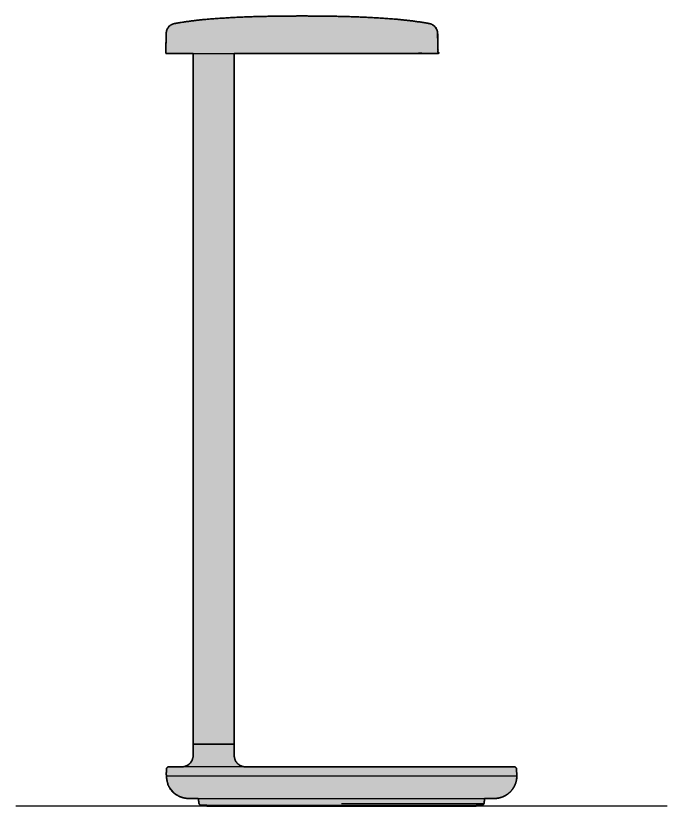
# Model space of a CAD drawing. Header units: millimetres. Extents: x 0 to 691, y -314 to 349.
# Drawn here: x 403.5 to 691.4, y 0 to 349.1 of the extents above; entities that cross this region are included whole.
import ezdxf

# ---------------------------------------------------------------- set-up
doc = ezdxf.new("R2010")
doc.units = ezdxf.units.MM
doc.layers.add('Blocks', color=7, linetype='Continuous')
doc.layers.add('Blocks$Fill', color=7, linetype='Continuous', true_color=0xffffff)
for name, color, linetype, lineweight, true_color in [('Blocks$Inner', 7, 'Continuous', 25, 0x007f00), ('Blocks$Outline', 7, 'Continuous', 35, 0xff3f3f), ('Groud', 7, 'Continuous', 25, 0x243775)]:
    doc.layers.add(name, color=color, linetype=linetype, lineweight=lineweight, true_color=true_color)

# ---------------------------------------------------------------- blocks, each defined once
blk = doc.blocks.new('Oblique Table Lamp Side')
at = {"layer": 'Blocks$Fill'}
blk.add_hatch(color=256, dxfattribs=at).paths.add_polyline_path([(186.46, 341.3), (186.45, 341.39), (186.45, 341.48), (186.44, 341.58), (186.44, 341.67), (186.43, 341.76), (186.41, 341.85), (186.4, 341.94), (186.38, 342.03), (186.37, 342.13), (186.35, 342.22), (186.32, 342.31), (186.3, 342.4), (186.27, 342.5), (186.25, 342.59), (186.22, 342.68), (186.18, 342.77), (186.15, 342.87), (186.11, 342.96), (186.07, 343.05), (186.03, 343.14), (185.99, 343.23), (185.94, 343.31), (185.9, 343.4), (185.85, 343.49), (185.8, 343.58), (185.74, 343.66), (185.69, 343.74), (185.63, 343.83), (185.57, 343.91), (185.51, 343.99), (185.45, 344.07), (185.38, 344.14), (185.32, 344.22), (185.25, 344.3), (185.18, 344.37), (185.11, 344.44), (185.04, 344.51), (184.96, 344.58), (184.89, 344.64), (184.81, 344.71), (184.73, 344.77), (184.65, 344.83), (184.57, 344.89), (184.49, 344.95), (184.41, 345), (184.32, 345.05), (184.24, 345.1), (184.16, 345.15), (184.07, 345.2), (183.98, 345.24), (183.9, 345.29), (183.81, 345.33), (183.72, 345.37), (183.63, 345.4), (183.55, 345.44), (183.46, 345.47), (183.37, 345.5), (183.28, 345.53), (183.19, 345.55), (183.1, 345.58), (183.01, 345.6), (182.93, 345.62), (182.84, 345.64), (182.75, 345.66), (179.08, 346.27), (175.4, 346.79), (171.71, 347.23), (168.01, 347.58), (156.98, 348.32), (145.93, 348.76), (126.46, 349), (106.99, 348.76), (95.94, 348.32), (84.91, 347.58), (81.21, 347.23), (77.51, 346.79), (73.83, 346.27), (70.17, 345.66), (70.08, 345.64), (69.99, 345.62), (69.9, 345.6), (69.81, 345.58), (69.72, 345.55), (69.63, 345.53), (69.55, 345.5), (69.46, 345.47), (69.37, 345.44), (69.28, 345.4), (69.19, 345.37), (69.1, 345.33), (69.02, 345.29), (68.93, 345.24), (68.84, 345.2), (68.76, 345.15), (68.67, 345.1), (68.59, 345.05), (68.51, 345), (68.42, 344.95), (68.34, 344.89), (68.26, 344.83), (68.18, 344.77), (68.11, 344.71), (68.03, 344.64), (67.95, 344.58), (67.88, 344.51), (67.81, 344.44), (67.74, 344.37), (67.67, 344.3), (67.6, 344.22), (67.53, 344.14), (67.47, 344.07), (67.4, 343.99), (67.34, 343.91), (67.28, 343.83), (67.23, 343.74), (67.17, 343.66), (67.12, 343.58), (67.07, 343.49), (67.02, 343.4), (66.97, 343.31), (66.93, 343.23), (66.88, 343.14), (66.84, 343.05), (66.8, 342.96), (66.77, 342.87), (66.73, 342.77), (66.7, 342.68), (66.67, 342.59), (66.64, 342.5), (66.61, 342.4), (66.59, 342.31), (66.57, 342.22), (66.55, 342.13), (66.53, 342.03), (66.51, 341.94), (66.5, 341.85), (66.49, 341.76), (66.48, 341.67), (66.47, 341.58), (66.46, 341.48), (66.46, 341.39), (66.46, 341.3), (66.3, 332.5), (78.46, 332.5), (78.46, 27.4), (78.37, 22.31), (78.37, 22.21), (78.36, 22.1), (78.35, 21.99), (78.34, 21.88), (78.33, 21.77), (78.31, 21.66), (78.3, 21.55), (78.28, 21.44), (78.25, 21.33), (78.23, 21.22), (78.2, 21.11), (78.17, 21), (78.13, 20.89), (78.1, 20.77), (78.06, 20.66), (78.02, 20.55), (77.97, 20.44), (77.92, 20.33), (77.87, 20.23), (77.82, 20.12), (77.76, 20.01), (77.7, 19.9), (77.64, 19.8), (77.58, 19.7), (77.51, 19.59), (77.44, 19.49), (77.36, 19.39), (77.29, 19.3), (77.21, 19.2), (77.13, 19.11), (77.05, 19.01), (76.96, 18.92), (76.88, 18.84), (76.79, 18.75), (76.7, 18.67), (76.6, 18.59), (76.51, 18.51), (76.41, 18.43), (76.31, 18.36), (76.21, 18.28), (76.11, 18.22), (76.01, 18.15), (75.9, 18.09), (75.8, 18.03), (75.69, 17.97), (75.58, 17.91), (75.47, 17.86), (75.36, 17.81), (75.25, 17.77), (75.14, 17.72), (75.03, 17.68), (74.92, 17.64), (74.81, 17.61), (74.7, 17.58), (74.58, 17.55), (74.47, 17.52), (74.36, 17.5), (74.25, 17.48), (74.14, 17.46), (74.03, 17.44), (73.92, 17.43), (73.81, 17.42), (73.7, 17.41), (73.59, 17.4), (67.62, 17.4), (67.59, 17.4), (67.57, 17.4), (67.55, 17.4), (67.53, 17.4), (67.51, 17.39), (67.48, 17.39), (67.46, 17.39), (67.44, 17.38), (67.42, 17.38), (67.39, 17.38), (67.37, 17.37), (67.35, 17.36), (67.33, 17.36), (67.3, 17.35), (67.28, 17.34), (67.26, 17.33), (67.24, 17.33), (67.21, 17.32), (67.19, 17.31), (67.17, 17.3), (67.15, 17.28), (67.13, 17.27), (67.11, 17.26), (67.08, 17.25), (67.06, 17.23), (67.04, 17.22), (67.02, 17.21), (67, 17.19), (66.98, 17.17), (66.96, 17.16), (66.95, 17.14), (66.93, 17.13), (66.91, 17.11), (66.89, 17.09), (66.88, 17.07), (66.86, 17.05), (66.84, 17.03), (66.83, 17.01), (66.81, 17), (66.8, 16.98), (66.78, 16.95), (66.77, 16.93), (66.76, 16.91), (66.75, 16.89), (66.73, 16.87), (66.72, 16.85), (66.71, 16.83), (66.7, 16.81), (66.69, 16.78), (66.68, 16.76), (66.68, 16.74), (66.67, 16.72), (66.66, 16.69), (66.65, 16.67), (66.65, 16.65), (66.64, 16.63), (66.64, 16.61), (66.63, 16.58), (66.63, 16.56), (66.63, 16.54), (66.62, 16.52), (66.62, 16.5), (66.62, 16.47), (66.62, 16.45), (66.48, 13.85), (66.55, 13.85), (66.55, 13.84), (66.55, 13.84), (66.55, 13.83), (66.56, 13.83), (66.56, 13.82), (66.56, 13.82), (66.56, 13.81), (66.56, 13.81), (66.56, 13.8), (66.56, 13.79), (66.57, 13.77), (66.57, 13.75), (66.57, 13.7), (66.57, 13.64), (66.58, 13.4), (66.61, 12.95), (66.66, 12.4), (66.79, 11.5), (66.92, 10.93), (67.04, 10.42), (67.18, 9.91), (67.19, 9.86), (67.19, 9.85), (67.19, 9.84), (67.2, 9.83), (67.2, 9.83), (67.2, 9.83), (67.2, 9.82), (67.2, 9.82), (67.2, 9.82), (67.2, 9.82), (67.2, 9.81), (67.2, 9.81), (67.2, 9.81), (67.2, 9.81), (67.2, 9.81), (67.2, 9.81), (67.2, 9.81), (67.2, 9.81), (67.2, 9.81), (67.2, 9.81), (67.2, 9.81), (67.19, 9.8), (67.19, 9.8), (67.19, 9.8), (67.19, 9.8), (67.13, 9.8), (67.19, 9.64), (67.26, 9.47), (67.33, 9.31), (67.41, 9.14), (67.49, 8.98), (67.57, 8.82), (67.65, 8.66), (67.74, 8.5), (67.83, 8.34), (67.93, 8.18), (68.03, 8.02), (68.13, 7.86), (68.23, 7.71), (68.34, 7.56), (68.45, 7.4), (68.57, 7.25), (68.69, 7.11), (68.81, 6.96), (68.93, 6.81), (69.06, 6.67), (69.19, 6.53), (69.32, 6.39), (69.46, 6.26), (69.6, 6.12), (69.74, 5.99), (69.88, 5.86), (70.03, 5.74), (70.18, 5.62), (70.33, 5.5), (70.49, 5.38), (70.64, 5.26), (70.8, 5.15), (70.96, 5.05), (71.12, 4.94), (71.29, 4.84), (71.46, 4.74), (71.62, 4.65), (71.79, 4.55), (71.97, 4.47), (72.14, 4.38), (72.31, 4.3), (72.49, 4.22), (72.67, 4.15), (72.84, 4.08), (73.02, 4.01), (73.2, 3.94), (73.38, 3.88), (73.56, 3.83), (73.74, 3.78), (73.93, 3.73), (74.11, 3.68), (74.29, 3.64), (74.47, 3.6), (74.65, 3.56), (74.84, 3.53), (75.02, 3.5), (75.2, 3.48), (75.38, 3.46), (75.56, 3.44), (75.74, 3.43), (75.92, 3.41), (76.1, 3.41), (76.28, 3.4), (76.46, 3.4), (76.86, 3.4), (78.04, 3.4), (80.59, 3.4), (80.59, 3.4), (80.6, 3.4), (80.6, 3.4), (80.6, 3.4), (80.6, 3.4), (80.6, 3.4), (80.61, 3.4), (80.61, 3.4), (80.61, 3.4), (80.61, 3.4), (80.62, 3.4), (80.62, 3.39), (80.62, 3.39), (80.63, 3.39), (80.63, 3.39), (80.63, 3.39), (80.63, 3.39), (80.64, 3.38), (80.64, 3.38), (80.64, 3.38), (80.65, 3.38), (80.65, 3.37), (80.65, 3.37), (80.65, 3.37), (80.66, 3.37), (80.66, 3.36), (80.66, 3.36), (80.66, 3.36), (80.66, 3.35), (80.67, 3.35), (80.67, 3.35), (80.67, 3.35), (80.67, 3.34), (80.67, 3.34), (80.67, 3.34), (80.67, 3.33), (80.68, 3.33), (80.68, 3.33), (80.68, 3.32), (80.68, 3.32), (80.68, 3.32), (80.68, 3.31), (80.97, 1.26), (80.97, 1.24), (80.97, 1.22), (80.98, 1.2), (80.98, 1.18), (80.99, 1.16), (80.99, 1.14), (81, 1.12), (81, 1.1), (81.01, 1.08), (81.02, 1.06), (81.03, 1.03), (81.03, 1.01), (81.04, 0.99), (81.05, 0.97), (81.06, 0.95), (81.07, 0.93), (81.08, 0.91), (81.09, 0.89), (81.11, 0.87), (81.12, 0.85), (81.13, 0.84), (81.14, 0.82), (81.16, 0.8), (81.17, 0.78), (81.19, 0.76), (81.2, 0.74), (81.22, 0.73), (81.23, 0.71), (81.25, 0.69), (81.27, 0.68), (81.28, 0.66), (81.3, 0.65), (81.32, 0.63), (81.34, 0.62), (81.36, 0.6), (81.37, 0.59), (81.39, 0.57), (81.41, 0.56), (81.43, 0.55), (81.45, 0.54), (81.47, 0.53), (81.49, 0.51), (81.51, 0.5), (81.53, 0.49), (81.55, 0.48), (81.58, 0.48), (81.6, 0.47), (81.62, 0.46), (81.64, 0.45), (81.66, 0.44), (81.68, 0.44), (81.7, 0.43), (81.73, 0.43), (81.75, 0.42), (81.77, 0.42), (81.79, 0.41), (81.81, 0.41), (81.83, 0.41), (81.85, 0.41), (81.87, 0.4), (81.9, 0.4), (81.92, 0.4), (81.94, 0.4), (81.96, 0.4), (82.22, 0.4), (84.46, 0.4), (84.46, 0), (203.46, 0), (203.46, 0.4), (205.96, 0.4), (205.98, 0.4), (206, 0.4), (206.02, 0.4), (206.04, 0.4), (206.06, 0.41), (206.08, 0.41), (206.1, 0.41), (206.13, 0.41), (206.15, 0.42), (206.17, 0.42), (206.19, 0.43), (206.21, 0.43), (206.23, 0.44), (206.25, 0.44), (206.28, 0.45), (206.3, 0.46), (206.32, 0.47), (206.34, 0.48), (206.36, 0.48), (206.38, 0.49), (206.4, 0.5), (206.42, 0.51), (206.44, 0.53), (206.46, 0.54), (206.48, 0.55), (206.5, 0.56), (206.52, 0.57), (206.54, 0.59), (206.56, 0.6), (206.58, 0.62), (206.6, 0.63), (206.61, 0.65), (206.63, 0.66), (206.65, 0.68), (206.66, 0.69), (206.68, 0.71), (206.7, 0.73), (206.71, 0.74), (206.73, 0.76), (206.74, 0.78), (206.76, 0.8), (206.77, 0.82), (206.78, 0.84), (206.8, 0.85), (206.81, 0.87), (206.82, 0.89), (206.83, 0.91), (206.84, 0.93), (206.85, 0.95), (206.86, 0.97), (206.87, 0.99), (206.88, 1.01), (206.89, 1.03), (206.9, 1.06), (206.9, 1.08), (206.91, 1.1), (206.92, 1.12), (206.92, 1.14), (206.93, 1.16), (206.93, 1.18), (206.94, 1.2), (206.94, 1.22), (206.94, 1.24), (206.95, 1.26), (207.24, 3.31), (207.24, 3.32), (207.24, 3.32), (207.24, 3.32), (207.24, 3.33), (207.24, 3.33), (207.24, 3.33), (207.24, 3.34), (207.24, 3.34), (207.24, 3.34), (207.25, 3.35), (207.25, 3.35), (207.25, 3.35), (207.25, 3.35), (207.25, 3.36), (207.25, 3.36), (207.26, 3.36), (207.26, 3.37), (207.26, 3.37), (207.26, 3.37), (207.27, 3.37), (207.27, 3.38), (207.27, 3.38), (207.27, 3.38), (207.28, 3.38), (207.28, 3.39), (207.28, 3.39), (207.29, 3.39), (207.29, 3.39), (207.29, 3.39), (207.3, 3.39), (207.3, 3.4), (207.3, 3.4), (207.3, 3.4), (207.31, 3.4), (207.31, 3.4), (207.31, 3.4), (207.31, 3.4), (207.31, 3.4), (207.32, 3.4), (207.32, 3.4), (207.32, 3.4), (207.33, 3.4), (211.58, 3.4), (211.8, 3.41), (212.02, 3.42), (212.25, 3.43), (212.47, 3.45), (212.7, 3.48), (212.93, 3.51), (213.16, 3.55), (213.39, 3.59), (213.62, 3.64), (213.85, 3.69), (214.08, 3.75), (214.31, 3.81), (214.54, 3.89), (214.77, 3.96), (215, 4.05), (215.23, 4.14), (215.45, 4.23), (215.68, 4.34), (215.91, 4.44), (216.13, 4.56), (216.35, 4.68), (216.57, 4.8), (216.78, 4.94), (217, 5.07), (217.21, 5.22), (217.41, 5.37), (217.62, 5.52), (217.81, 5.68), (218.01, 5.85), (218.2, 6.02), (218.39, 6.19), (218.57, 6.37), (218.75, 6.56), (218.92, 6.75), (219.09, 6.94), (219.25, 7.14), (219.41, 7.34), (219.56, 7.54), (219.71, 7.75), (219.85, 7.96), (219.99, 8.18), (220.12, 8.4), (220.24, 8.62), (220.36, 8.84), (220.47, 9.06), (220.57, 9.29), (220.67, 9.52), (220.77, 9.74), (220.85, 9.97), (220.93, 10.2), (221.01, 10.44), (221.08, 10.67), (221.14, 10.9), (221.2, 11.13), (221.25, 11.36), (221.29, 11.59), (221.33, 11.82), (221.37, 12.05), (221.39, 12.28), (221.42, 12.51), (221.44, 12.73), (221.45, 12.96), (221.45, 13.18), (221.46, 13.4), (221.3, 16.45), (221.3, 16.47), (221.29, 16.5), (221.29, 16.52), (221.29, 16.54), (221.29, 16.56), (221.28, 16.58), (221.28, 16.61), (221.27, 16.63), (221.27, 16.65), (221.26, 16.67), (221.25, 16.69), (221.25, 16.72), (221.24, 16.74), (221.23, 16.76), (221.22, 16.78), (221.21, 16.81), (221.2, 16.83), (221.19, 16.85), (221.18, 16.87), (221.17, 16.89), (221.16, 16.91), (221.14, 16.93), (221.13, 16.95), (221.12, 16.98), (221.1, 17), (221.09, 17.01), (221.07, 17.03), (221.06, 17.05), (221.04, 17.07), (221.02, 17.09), (221, 17.11), (220.99, 17.13), (220.97, 17.14), (220.95, 17.16), (220.93, 17.17), (220.91, 17.19), (220.89, 17.21), (220.87, 17.22), (220.85, 17.23), (220.83, 17.25), (220.81, 17.26), (220.79, 17.27), (220.77, 17.28), (220.74, 17.3), (220.72, 17.31), (220.7, 17.32), (220.68, 17.33), (220.66, 17.33), (220.63, 17.34), (220.61, 17.35), (220.59, 17.36), (220.57, 17.36), (220.54, 17.37), (220.52, 17.38), (220.5, 17.38), (220.48, 17.38), (220.45, 17.39), (220.43, 17.39), (220.41, 17.39), (220.39, 17.4), (220.36, 17.4), (220.34, 17.4), (220.32, 17.4), (220.3, 17.4), (219.98, 17.4), (101.32, 17.4), (101.22, 17.41), (101.11, 17.42), (101, 17.43), (100.89, 17.44), (100.78, 17.46), (100.67, 17.48), (100.55, 17.5), (100.44, 17.52), (100.33, 17.55), (100.22, 17.58), (100.11, 17.61), (100, 17.64), (99.88, 17.68), (99.77, 17.72), (99.66, 17.77), (99.55, 17.81), (99.44, 17.86), (99.33, 17.91), (99.23, 17.97), (99.12, 18.03), (99.01, 18.09), (98.91, 18.15), (98.81, 18.22), (98.7, 18.28), (98.6, 18.36), (98.5, 18.43), (98.41, 18.51), (98.31, 18.59), (98.22, 18.67), (98.13, 18.75), (98.04, 18.84), (97.95, 18.92), (97.87, 19.01), (97.78, 19.11), (97.7, 19.2), (97.63, 19.3), (97.55, 19.39), (97.48, 19.49), (97.41, 19.59), (97.34, 19.7), (97.27, 19.8), (97.21, 19.9), (97.15, 20.01), (97.1, 20.12), (97.04, 20.23), (96.99, 20.33), (96.94, 20.44), (96.9, 20.55), (96.86, 20.66), (96.82, 20.77), (96.78, 20.89), (96.75, 21), (96.72, 21.11), (96.69, 21.22), (96.66, 21.33), (96.64, 21.44), (96.62, 21.55), (96.6, 21.66), (96.58, 21.77), (96.57, 21.88), (96.56, 21.99), (96.55, 22.1), (96.55, 22.21), (96.55, 22.31), (96.46, 27.4), (96.46, 332.5), (186.61, 332.5)], flags=0)
at = {"layer": 'Blocks$Inner'}
for p, q in [((221.46, 13.4), (221.3, 16.45)), ((67.19, 9.8), (67.13, 9.8)), ((78.04, 3.4), (211.58, 3.4)), ((78.32, 3.4), (78.32, 3.4)), ((80.68, 3.31), (80.97, 1.26)), ((143.96, 1.26), (206.95, 1.26)), ((206.95, 1.26), (207.24, 3.31))]:
    blk.add_line(p, q, dxfattribs=at)
for points in [[(66.46, 341.3), (66.3, 332.5), (186.61, 332.5), (186.46, 341.3)], [(78.46, 332.5), (78.46, 27.4), (96.46, 27.4), (96.46, 332.5)], [(66.62, 16.45), (66.48, 13.85), (66.55, 13.85)], [(66.58, 13.4), (221.46, 13.4)], [(66.66, 12.4), (66.79, 11.5)], [(78.06, 3.4), (78.32, 3.4), (211.2, 3.4)], [(84.46, 0.5), (84.46, 0), (203.46, 0), (203.46, 0.5)]]:
    blk.add_lwpolyline(points, dxfattribs=at)
for centre, radius, start, end in [((70.96, 341.23), 4.5, 100.1295, 179), ((97.8, 190.99), 157.11, 94.7056, 100.1295), ((116.6, -37.4), 386.28, 91.4258, 94.7056), ((126.46, -433.54), 782.54, 88.57418, 91.42582), ((136.32, -37.4), 386.28, 85.2944, 88.5742), ((155.12, 190.99), 157.11, 79.8705, 85.2944), ((181.96, 341.23), 4.5, 1, 79.8705), ((67.62, 16.4), 1, 90, 177), ((192.81, 17.22), 0.1, 90, 180), ((207.11, 17.22), 0.1, 0, 100.0929), ((220.3, 16.4), 1, 3, 90), ((211.46, 13.4), 10, 270.7014, 360), ((76.46, 13.4), 10, 201.1002, 270), ((81.96, 1.4), 1, 188, 270), ((205.96, 1.4), 1, 269.9997, 352)]:
    blk.add_arc(centre, radius, start, end, dxfattribs=at)
at = {"layer": 'Blocks$Inner', "extrusion": (0, 0, -1)}
for centre, start, end in [((-80.58, 3.3), 90, 172), ((-207.34, 3.3), 8, 90)]:
    blk.add_arc(centre, 0.1, start, end, dxfattribs=at)
at = {"layer": 'Blocks$Inner'}
for points in [[(78.46, 27.4), (78.37, 22.31)], [(96.46, 27.4), (96.55, 22.31)]]:
    blk.add_open_spline(points, degree=1, dxfattribs=at)
for points, knots in [([(87.46, 27.4), (86.91, 27.4), (85.79, 27.4), (84.12, 27.4), (82.51, 27.4), (81.08, 27.4), (79.92, 27.4), (79.09, 27.4), (78.6, 27.4), (78.54, 27.4), (78.51, 27.4)], [1, 1, 1, 1, 1.116516, 1.240011, 1.368641, 1.5, 1.631359, 1.759989, 1.883484, 2, 2, 2, 2]), ([(96.41, 27.4), (96.38, 27.4), (96.32, 27.4), (95.82, 27.4), (95, 27.4), (93.83, 27.4), (92.4, 27.4), (90.8, 27.4), (89.13, 27.4), (88, 27.4), (87.46, 27.4)], [0, 0, 0, 0, 0.116516, 0.240011, 0.368641, 0.5, 0.631359, 0.759989, 0.883484, 1, 1, 1, 1]), ([(143.96, 17.4), (141.63, 17.4), (136.97, 17.4), (129.94, 17.4), (122.86, 17.4), (115.76, 17.4), (108.8, 17.4), (102.09, 17.4), (95.74, 17.4), (89.88, 17.4), (84.59, 17.4), (79.96, 17.4), (76.05, 17.4), (72.88, 17.4), (70.46, 17.4), (68.81, 17.4), (67.8, 17.4), (67.68, 17.4), (67.62, 17.4)], [154.697883, 154.697883, 154.697883, 154.697883, 154.756131, 154.81438, 154.875352, 154.937871, 155.001686, 155.066508, 155.132021, 155.197883, 155.263746, 155.329258, 155.39408, 155.457895, 155.520414, 155.581386, 155.639632, 155.697883, 155.697883, 155.697883, 155.697883]), ([(220.3, 17.4), (220.24, 17.4), (220.12, 17.4), (219.11, 17.4), (217.45, 17.4), (215.04, 17.4), (211.87, 17.4), (207.95, 17.4), (203.32, 17.4), (198.04, 17.4), (192.17, 17.4), (185.83, 17.4), (179.12, 17.4), (172.15, 17.4), (165.06, 17.4), (157.98, 17.4), (150.94, 17.4), (146.29, 17.4), (143.96, 17.4)], [153.697883, 153.697883, 153.697883, 153.697883, 153.756129, 153.81438, 153.875352, 153.937871, 154.001686, 154.066508, 154.132021, 154.197883, 154.263746, 154.329258, 154.39408, 154.457895, 154.520414, 154.581386, 154.639633, 154.697883, 154.697883, 154.697883, 154.697883]), ([(66.55, 13.85), (66.55, 13.83), (66.57, 13.79), (66.58, 13.58), (66.58, 13.43), (66.58, 13.4)], [159.888345, 159.888345, 159.888345, 159.888345, 160.341056, 160.793787, 160.888345, 160.888345, 160.888345, 160.888345]), ([(66.58, 13.4), (66.59, 13.26), (66.61, 12.97), (66.64, 12.59), (66.66, 12.4)], [0, 0, 0, 0, 0.495879, 1, 1, 1, 1]), ([(66.79, 11.5), (66.83, 11.3), (66.91, 10.91), (67.05, 10.4), (67.15, 10.01), (67.2, 9.82), (67.2, 9.81), (67.19, 9.8)], [1.405934, 1.405934, 1.405934, 1.405934, 1.626832, 1.847671, 2.069128, 2.283746, 2.405934, 2.405934, 2.405934, 2.405934]), ([(76.46, 3.4), (76.52, 3.4), (76.66, 3.4), (77.59, 3.4), (78.06, 3.4)], [14.496848, 14.496848, 14.496848, 14.496848, 14.998336, 15.496848, 15.496848, 15.496848, 15.496848]), ([(81.96, 0.4), (82.01, 0.4), (82.11, 0.4), (82.93, 0.4), (84.27, 0.4), (86.24, 0.4), (88.8, 0.4), (91.99, 0.4), (95.75, 0.4), (100.04, 0.4), (104.8, 0.4), (109.95, 0.4), (115.4, 0.4), (121.04, 0.4), (126.8, 0.4), (132.55, 0.4), (138.28, 0.4), (142.07, 0.4), (143.96, 0.4)], [3.504439, 3.504439, 3.504439, 3.504439, 3.562685, 3.620936, 3.682679, 3.744427, 3.808242, 3.873065, 3.938577, 4.004439, 4.070301, 4.135814, 4.200636, 4.264451, 4.326194, 4.387942, 4.446189, 4.504439, 4.504439, 4.504439, 4.504439]), ([(143.96, 0.4), (145.85, 0.4), (149.63, 0.4), (155.37, 0.4), (161.12, 0.4), (166.88, 0.4), (172.51, 0.4), (177.96, 0.4), (183.11, 0.4), (187.88, 0.4), (192.17, 0.4), (195.93, 0.4), (199.11, 0.4), (201.67, 0.4), (203.64, 0.4), (204.98, 0.4), (205.81, 0.4), (205.91, 0.4), (205.96, 0.4)], [4.504439, 4.504439, 4.504439, 4.504439, 4.562686, 4.620936, 4.682679, 4.744427, 4.808242, 4.873065, 4.938577, 5.004439, 5.070301, 5.135814, 5.200636, 5.264451, 5.326194, 5.387942, 5.446188, 5.504439, 5.504439, 5.504439, 5.504439])]:
    blk.add_open_spline(points, degree=3, knots=knots, dxfattribs=at)
for points in [[(78.37, 22.31), (78.28, 17.4), (73.37, 17.4)], [(96.55, 22.31), (96.63, 17.4), (101.55, 17.4)]]:
    blk.add_rational_spline(points, [1, 0.713250449154, 1], degree=2, dxfattribs=at)
at = {"layer": 'Blocks$Outline'}
for points in [[(78.46, 332.5), (78.46, 27.4)], [(96.46, 27.4), (96.46, 332.5)], [(84.46, 0.4), (84.46, 0), (203.46, 0), (203.46, 0.4)]]:
    blk.add_lwpolyline(points, dxfattribs=at)
for points, weights, degree, knots in [([(186.46, 341.3), (186.39, 345.01), (182.75, 345.66), (175.42, 346.96), (168.01, 347.58), (156.98, 348.48), (145.93, 348.76), (126.46, 349.24), (106.99, 348.76), (95.93, 348.48), (84.91, 347.58), (77.49, 346.96), (70.17, 345.66), (66.52, 345.01), (66.46, 341.3), (66.38, 336.9), (66.3, 332.5), (72.38, 332.5), (78.46, 332.5)], [1, 0.77234255455, 1, 0.99888002159, 1, 0.999590443676, 1, 0.999690378862, 1, 0.999590443676, 1, 0.99888002159, 1, 0.772342586962, 1, 1, 1, 1, 1], 2, [181.096843, 181.096843, 181.096843, 187.291323, 187.291323, 202.164173, 202.164173, 224.275706, 224.275706, 263.223068, 263.223068, 285.334601, 285.334601, 300.207451, 300.207451, 306.401931, 306.401931, 315.207921, 315.207921, 327.360921, 327.360921, 327.360921]), ([(78.46, 27.4), (78.41, 24.86), (78.37, 22.31), (78.29, 17.61), (73.59, 17.4)], [1, 1, 1, 0.722207040172, 0.982646334255], 2, [0, 0, 0, 5.038902, 5.038902, 12.563024, 12.563024, 12.563024]), ([(101.32, 17.4), (96.63, 17.61), (96.55, 22.31), (96.5, 24.86), (96.46, 27.4)], [0.98264304113, 0.722208796461, 1, 1, 1], 2, [-7.524075, -7.524075, -7.524075, 0, 0, 5.038902, 5.038902, 5.038902]), ([(73.59, 17.4), (73.52, 17.4), (73.31, 17.4), (72.17, 17.4), (70.46, 17.4), (68.81, 17.4), (67.8, 17.4), (67.68, 17.4), (67.62, 17.4), (67.05, 17.4), (66.65, 17.01), (66.62, 16.45), (66.57, 15.58), (66.53, 14.72), (66.48, 13.85), (66.5, 13.85), (66.52, 13.85), (66.55, 13.85), (66.55, 13.83), (66.57, 13.79), (66.58, 13.58), (66.58, 13.43), (66.58, 13.4)], [1, 1, 1, 1, 1, 1, 1, 1, 1, 0.816916262549, 0.816916262549, 1, 1, 1, 1, 1, 1, 1, 1, 1, 1, 1, 1], 3, [155.444347, 155.444347, 155.444347, 155.444347, 155.449139, 155.457894, 155.520413, 155.581385, 155.639631, 155.697882, 155.697882, 155.697882, 157.216321, 157.216321, 157.216321, 159.822229, 159.822229, 159.822229, 159.888345, 159.888345, 159.888345, 160.341056, 160.793787, 160.888345, 160.888345, 160.888345, 160.888345]), ([(207.3, 3.4), (207.31, 3.4), (208.61, 3.4), (210.04, 3.4), (211.45, 3.4), (211.58, 3.4), (217.38, 3.47), (221.46, 7.6), (221.46, 13.4), (221.4, 14.42), (221.35, 15.43), (221.3, 16.45), (221.27, 17.01), (220.86, 17.4), (220.3, 17.4), (220.24, 17.4), (220.12, 17.4), (219.11, 17.4), (217.45, 17.4), (215.04, 17.4), (211.87, 17.4), (207.95, 17.4), (203.32, 17.4), (198.04, 17.4), (192.17, 17.4), (185.83, 17.4), (179.12, 17.4), (172.15, 17.4), (165.06, 17.4), (157.98, 17.4), (150.94, 17.4), (146.29, 17.4), (143.96, 17.4), (141.63, 17.4), (136.97, 17.4), (129.94, 17.4), (122.86, 17.4), (115.76, 17.4), (108.8, 17.4), (104.13, 17.4), (101.68, 17.4), (101.4, 17.4), (101.32, 17.4)], [1, 1, 1, 1, 1, 1, 0.80761451339, 0.80761451339, 1, 1, 1, 1, 0.816916172215, 0.816916172215, 1, 1, 1, 1, 1, 1, 1, 1, 1, 1, 1, 1, 1, 1, 1, 1, 1, 1, 1, 1, 1, 1, 1, 1, 1, 1, 1, 1, 1], 3, [129.258886, 129.258886, 129.258886, 129.258886, 129.292289, 133.15297, 133.536954, 133.536954, 133.536954, 149.122802, 149.122802, 149.122802, 152.179387, 152.179387, 152.179387, 153.697856, 153.697856, 153.697856, 153.756104, 153.814356, 153.875328, 153.937849, 154.001665, 154.066489, 154.132002, 154.197866, 154.26373, 154.329243, 154.394067, 154.457883, 154.520404, 154.581377, 154.639625, 154.697876, 154.697876, 154.697876, 154.756125, 154.814375, 154.875348, 154.937868, 155.001685, 155.066509, 155.072878, 155.075096, 155.075096, 155.075096, 155.075096]), ([(66.58, 13.4), (66.59, 13.26), (66.61, 12.97), (66.64, 12.59), (66.66, 12.4), (66.71, 12.1), (66.75, 11.8), (66.79, 11.5), (66.83, 11.3), (66.91, 10.91), (67.05, 10.4), (67.15, 10.01), (67.2, 9.82), (67.2, 9.81), (67.19, 9.8), (67.17, 9.8), (67.15, 9.8), (67.13, 9.8), (68.67, 5.82), (72.19, 3.4), (76.46, 3.4), (76.52, 3.4), (76.66, 3.4), (77.58, 3.4), (78.04, 3.4)], [1, 1, 1, 1, 1, 1, 1, 1, 1, 1, 1, 1, 1, 1, 1, 1, 1, 1, 0.883080800659, 0.883080800659, 1, 1, 1, 1, 1], 3, [0, 0, 0, 0, 0.495879, 1, 1, 1, 1.405934, 1.405934, 1.405934, 1.626832, 1.847671, 2.069128, 2.283746, 2.405934, 2.405934, 2.405934, 2.471566, 2.471566, 2.471566, 14.496848, 14.496848, 14.496848, 14.998336, 15.492253, 15.492253, 15.492253, 15.492253]), ([(80.61, 3.4), (80.65, 3.38), (80.67, 3.35), (80.68, 3.31), (80.77, 2.63), (80.87, 1.95), (80.97, 1.26), (81.04, 0.74), (81.43, 0.4), (81.96, 0.4), (82.01, 0.4), (82.11, 0.4), (82.93, 0.4), (83.84, 0.4), (84.43, 0.4), (84.46, 0.4)], [0.909701037639, 0.846146861549, 0.876246515669, 1, 1, 1, 1, 0.836472953191, 0.836472953191, 1, 1, 1, 1, 1, 1, 1], 3, [-0.108308, -0.108308, -0.108308, -0.108308, 0, 0, 0, 2.073267, 2.073267, 2.073267, 3.504439, 3.504439, 3.504439, 3.562685, 3.620936, 3.682679, 3.685877, 3.685877, 3.685877, 3.685877]), ([(203.46, 0.4), (203.49, 0.4), (204.07, 0.4), (204.98, 0.4), (205.81, 0.4), (205.91, 0.4), (205.96, 0.4), (206.48, 0.4), (206.87, 0.74), (206.95, 1.26), (207.04, 1.95), (207.14, 2.63), (207.24, 3.31), (207.24, 3.35), (207.27, 3.38), (207.3, 3.4)], [1, 1, 1, 1, 1, 1, 1, 0.836471980252, 0.836471980252, 1, 1, 1, 1, 0.876133847819, 0.846092132422, 0.90987485381], 3, [5.323001, 5.323001, 5.323001, 5.323001, 5.326194, 5.387942, 5.446188, 5.504439, 5.504439, 5.504439, 6.935616, 6.935616, 6.935616, 9.008883, 9.008883, 9.008883, 9.117289, 9.117289, 9.117289, 9.117289])]:
    blk.add_rational_spline(points, weights, degree=degree, knots=knots, dxfattribs=at)
for points, degree, knots in [([(96.46, 332.5), (141.53, 332.5), (186.61, 332.5), (186.53, 336.9), (186.46, 341.3)], 2, [345.36092, 345.36092, 345.36092, 435.513921, 435.513921, 444.319912, 444.319912, 444.319912]), ([(78.04, 3.4), (78.14, 3.4), (78.23, 3.4), (79.08, 3.4), (79.84, 3.4), (80.6, 3.4), (80.61, 3.4)], 3, [0, 0, 0, 0, 0.280811, 0.280878, 2.537576, 2.571031, 2.571031, 2.571031, 2.571031])]:
    blk.add_open_spline(points, degree=degree, knots=knots, dxfattribs=at)

msp = doc.modelspace()

# ---------------------------------------------------------------- linework, layer by layer
at = {"layer": 'Groud'}
msp.add_lwpolyline([(691.4, 0), (403.49, 0)], dxfattribs=at)

# ---------------------------------------------------------------- block references
at = {"layer": 'Blocks'}
msp.add_blockref('Oblique Table Lamp Side', (403.49, 0), dxfattribs=at)

doc.saveas('drawing.dxf')
